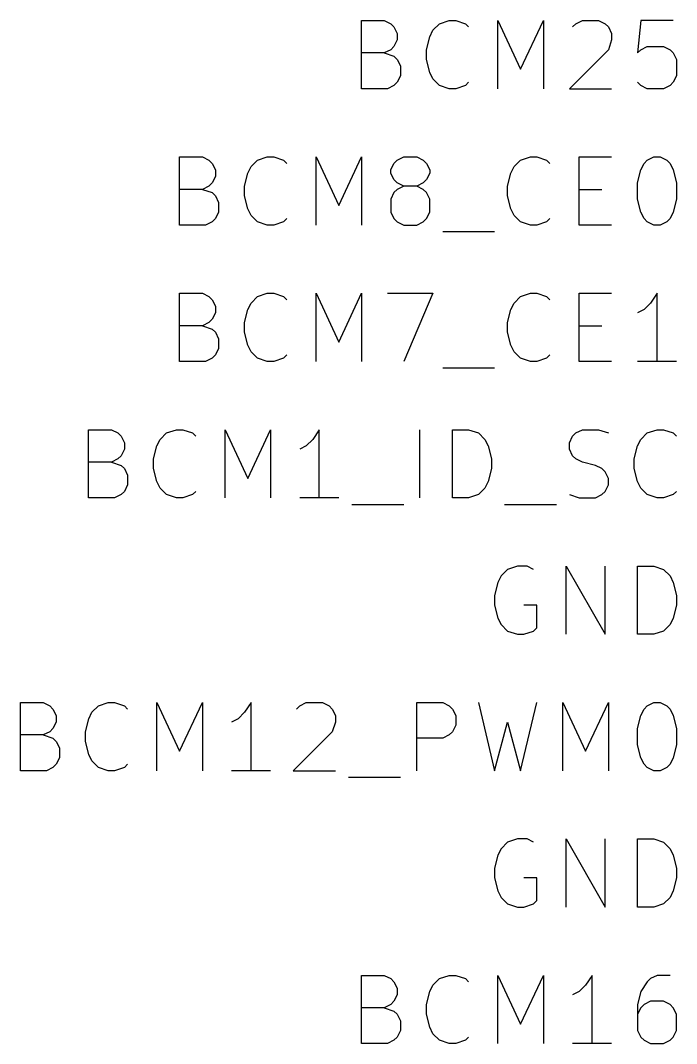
# Model space of a CAD drawing. Extents: x 0.4 to 11.3, y -7.9 to -0.4.
# Drawn here: x 2.12 to 2.6, y -2.773 to -2.023 of the extents above; entities that cross this region are included whole.
import ezdxf

# ---------------------------------------------------------------- set-up
doc = ezdxf.new("R2010")
doc.units = 0
doc.header["$MEASUREMENT"] = 0
doc.layers.add('CYAN2', color=4, linetype='CONTINUOUS')

msp = doc.modelspace()

# ---------------------------------------------------------------- linework, layer by layer
at = {"layer": 'CYAN2', "linetype": 'CONTINUOUS'}
for p, q in [((2.36952, -2.07313), (2.36952, -2.02313)), ((2.36952, -2.02313), (2.38619, -2.02313)), ((2.36952, -2.07313), (2.36952, -2.02313)), ((2.36952, -2.02313), (2.38619, -2.02313)), ((2.38619, -2.02313), (2.39095, -2.02551)), ((2.38619, -2.02313), (2.39095, -2.02551)), ((2.42667, -2.02551), (2.43381, -2.02313)), ((2.42667, -2.02551), (2.43381, -2.02313)), ((2.43381, -2.02313), (2.43857, -2.02313)), ((2.43381, -2.02313), (2.43857, -2.02313)), ((2.43857, -2.02313), (2.44572, -2.02551)), ((2.43857, -2.02313), (2.44572, -2.02551)), ((2.46952, -2.07313), (2.46952, -2.02313)), ((2.46952, -2.02313), (2.48619, -2.05885)), ((2.46952, -2.07313), (2.46952, -2.02313)), ((2.46952, -2.02313), (2.48619, -2.05885)), ((2.48619, -2.05885), (2.50286, -2.02313)), ((2.48619, -2.05885), (2.50286, -2.02313)), ((2.50286, -2.02313), (2.50286, -2.07313)), ((2.50286, -2.02313), (2.50286, -2.07313)), ((2.52667, -2.02551), (2.53143, -2.02313)), ((2.52667, -2.02551), (2.53143, -2.02313)), ((2.53143, -2.02313), (2.54333, -2.02313)), ((2.53143, -2.02313), (2.54333, -2.02313)), ((2.54333, -2.02313), (2.54809, -2.02551)), ((2.54333, -2.02313), (2.54809, -2.02551)), ((2.57428, -2.02313), (2.57191, -2.04694)), ((2.57428, -2.02313), (2.57191, -2.04694)), ((2.59809, -2.02313), (2.57428, -2.02313)), ((2.59809, -2.02313), (2.57428, -2.02313)), ((2.39095, -2.02551), (2.39333, -2.02789)), ((2.39095, -2.02551), (2.39333, -2.02789)), ((2.39333, -2.02789), (2.39572, -2.03265)), ((2.39333, -2.02789), (2.39572, -2.03265)), ((2.41952, -2.03504), (2.42191, -2.03028)), ((2.41952, -2.03504), (2.42191, -2.03028)), ((2.42191, -2.03028), (2.42667, -2.02551)), ((2.42191, -2.03028), (2.42667, -2.02551)), ((2.44572, -2.02551), (2.44809, -2.02789)), ((2.44572, -2.02551), (2.44809, -2.02789)), ((2.52429, -2.02789), (2.52667, -2.02551)), ((2.52429, -2.02789), (2.52667, -2.02551)), ((2.54809, -2.02551), (2.55048, -2.02789)), ((2.54809, -2.02551), (2.55048, -2.02789)), ((2.55048, -2.02789), (2.55286, -2.03265)), ((2.55048, -2.02789), (2.55286, -2.03265)), ((2.39572, -2.03742), (2.39333, -2.04218)), ((2.39572, -2.03742), (2.39333, -2.04218)), ((2.39572, -2.03265), (2.39572, -2.03742)), ((2.39572, -2.03265), (2.39572, -2.03742)), ((2.41715, -2.04456), (2.41952, -2.03504)), ((2.41715, -2.04456), (2.41952, -2.03504)), ((2.55286, -2.03742), (2.55048, -2.04456)), ((2.55286, -2.03742), (2.55048, -2.04456)), ((2.55286, -2.03265), (2.55286, -2.03742)), ((2.55286, -2.03265), (2.55286, -2.03742)), ((2.38619, -2.04694), (2.36952, -2.04694)), ((2.38619, -2.04694), (2.36952, -2.04694)), ((2.39095, -2.04456), (2.38619, -2.04694)), ((2.39095, -2.04456), (2.38619, -2.04694)), ((2.38619, -2.04694), (2.39333, -2.04932)), ((2.38619, -2.04694), (2.39333, -2.04932)), ((2.39333, -2.04218), (2.39095, -2.04456)), ((2.39333, -2.04218), (2.39095, -2.04456)), ((2.41715, -2.0517), (2.41715, -2.04456)), ((2.41715, -2.0517), (2.41715, -2.04456)), ((2.55048, -2.04456), (2.52191, -2.07313)), ((2.55048, -2.04456), (2.52191, -2.07313)), ((2.57191, -2.04694), (2.57428, -2.04456)), ((2.57191, -2.04694), (2.57428, -2.04456)), ((2.57428, -2.04456), (2.57905, -2.04218)), ((2.57428, -2.04456), (2.57905, -2.04218)), ((2.57905, -2.04218), (2.59095, -2.04218)), ((2.57905, -2.04218), (2.59095, -2.04218)), ((2.59095, -2.04218), (2.59571, -2.04456)), ((2.59095, -2.04218), (2.59571, -2.04456)), ((2.59571, -2.04456), (2.59809, -2.04694)), ((2.59571, -2.04456), (2.59809, -2.04694)), ((2.59809, -2.04694), (2.60048, -2.0517)), ((2.59809, -2.04694), (2.60048, -2.0517)), ((2.39333, -2.04932), (2.39572, -2.0517)), ((2.39333, -2.04932), (2.39572, -2.0517)), ((2.39572, -2.0517), (2.39809, -2.05646)), ((2.39572, -2.0517), (2.39809, -2.05646)), ((2.41952, -2.06122), (2.41715, -2.0517)), ((2.41952, -2.06122), (2.41715, -2.0517)), ((2.60048, -2.0517), (2.60048, -2.06361)), ((2.60048, -2.0517), (2.60048, -2.06361)), ((2.39809, -2.05646), (2.39809, -2.06361)), ((2.39809, -2.05646), (2.39809, -2.06361)), ((2.42191, -2.06599), (2.41952, -2.06122)), ((2.42191, -2.06599), (2.41952, -2.06122)), ((2.39572, -2.06837), (2.39333, -2.07075)), ((2.39572, -2.06837), (2.39333, -2.07075)), ((2.39809, -2.06361), (2.39572, -2.06837)), ((2.39809, -2.06361), (2.39572, -2.06837)), ((2.42667, -2.07075), (2.42191, -2.06599)), ((2.42667, -2.07075), (2.42191, -2.06599)), ((2.44809, -2.06837), (2.44572, -2.07075)), ((2.44809, -2.06837), (2.44572, -2.07075)), ((2.57428, -2.07075), (2.57191, -2.06837)), ((2.57428, -2.07075), (2.57191, -2.06837)), ((2.59809, -2.06837), (2.59571, -2.07075)), ((2.59809, -2.06837), (2.59571, -2.07075)), ((2.60048, -2.06361), (2.59809, -2.06837)), ((2.60048, -2.06361), (2.59809, -2.06837)), ((2.38857, -2.07313), (2.36952, -2.07313)), ((2.38857, -2.07313), (2.36952, -2.07313)), ((2.39333, -2.07075), (2.38857, -2.07313)), ((2.39333, -2.07075), (2.38857, -2.07313)), ((2.43381, -2.07313), (2.42667, -2.07075)), ((2.43381, -2.07313), (2.42667, -2.07075)), ((2.43857, -2.07313), (2.43381, -2.07313)), ((2.43857, -2.07313), (2.43381, -2.07313)), ((2.44572, -2.07075), (2.43857, -2.07313)), ((2.44572, -2.07075), (2.43857, -2.07313)), ((2.52191, -2.07313), (2.55286, -2.07313)), ((2.52191, -2.07313), (2.55286, -2.07313)), ((2.57905, -2.07313), (2.57428, -2.07075)), ((2.57905, -2.07313), (2.57428, -2.07075)), ((2.59095, -2.07313), (2.57905, -2.07313)), ((2.59095, -2.07313), (2.57905, -2.07313)), ((2.59571, -2.07075), (2.59095, -2.07313)), ((2.59571, -2.07075), (2.59095, -2.07313)), ((2.23619, -2.17313), (2.23619, -2.12313)), ((2.23619, -2.12313), (2.25286, -2.12313)), ((2.23619, -2.17313), (2.23619, -2.12313)), ((2.23619, -2.12313), (2.25286, -2.12313)), ((2.25286, -2.12313), (2.25762, -2.12551)), ((2.25286, -2.12313), (2.25762, -2.12551)), ((2.25762, -2.12551), (2.26, -2.12789)), ((2.25762, -2.12551), (2.26, -2.12789)), ((2.26, -2.12789), (2.26239, -2.13265)), ((2.26, -2.12789), (2.26239, -2.13265)), ((2.28857, -2.13028), (2.29334, -2.12551)), ((2.28857, -2.13028), (2.29334, -2.12551)), ((2.29334, -2.12551), (2.30048, -2.12313)), ((2.29334, -2.12551), (2.30048, -2.12313)), ((2.30048, -2.12313), (2.30524, -2.12313)), ((2.30048, -2.12313), (2.30524, -2.12313)), ((2.30524, -2.12313), (2.31239, -2.12551)), ((2.30524, -2.12313), (2.31239, -2.12551)), ((2.31239, -2.12551), (2.31476, -2.12789)), ((2.31239, -2.12551), (2.31476, -2.12789)), ((2.33619, -2.17313), (2.33619, -2.12313)), ((2.33619, -2.12313), (2.35286, -2.15885)), ((2.33619, -2.17313), (2.33619, -2.12313)), ((2.33619, -2.12313), (2.35286, -2.15885)), ((2.35286, -2.15885), (2.36953, -2.12313)), ((2.35286, -2.15885), (2.36953, -2.12313)), ((2.36953, -2.12313), (2.36953, -2.17313)), ((2.36953, -2.12313), (2.36953, -2.17313)), ((2.39096, -2.13265), (2.39333, -2.12789)), ((2.39096, -2.13265), (2.39333, -2.12789)), ((2.39333, -2.12789), (2.39572, -2.12551)), ((2.39333, -2.12789), (2.39572, -2.12551)), ((2.39572, -2.12551), (2.40048, -2.12313)), ((2.39572, -2.12551), (2.40048, -2.12313)), ((2.40048, -2.12313), (2.41, -2.12313)), ((2.40048, -2.12313), (2.41, -2.12313)), ((2.41, -2.12313), (2.41476, -2.12551)), ((2.41, -2.12313), (2.41476, -2.12551)), ((2.41476, -2.12551), (2.41715, -2.12789)), ((2.41476, -2.12551), (2.41715, -2.12789)), ((2.41715, -2.12789), (2.41953, -2.13265)), ((2.41715, -2.12789), (2.41953, -2.13265)), ((2.48143, -2.13028), (2.48619, -2.12551)), ((2.48143, -2.13028), (2.48619, -2.12551)), ((2.48619, -2.12551), (2.49333, -2.12313)), ((2.48619, -2.12551), (2.49333, -2.12313)), ((2.49333, -2.12313), (2.49809, -2.12313)), ((2.49333, -2.12313), (2.49809, -2.12313)), ((2.49809, -2.12313), (2.50524, -2.12551)), ((2.49809, -2.12313), (2.50524, -2.12551)), ((2.50524, -2.12551), (2.50762, -2.12789)), ((2.50524, -2.12551), (2.50762, -2.12789)), ((2.52905, -2.17313), (2.52905, -2.12313)), ((2.52905, -2.12313), (2.55286, -2.12313)), ((2.52905, -2.17313), (2.52905, -2.12313)), ((2.52905, -2.12313), (2.55286, -2.12313)), ((2.57428, -2.13265), (2.57667, -2.12789)), ((2.57428, -2.13265), (2.57667, -2.12789)), ((2.57667, -2.12789), (2.57905, -2.12551)), ((2.57667, -2.12789), (2.57905, -2.12551)), ((2.57905, -2.12551), (2.58381, -2.12313)), ((2.57905, -2.12551), (2.58381, -2.12313)), ((2.58381, -2.12313), (2.58857, -2.12313)), ((2.58381, -2.12313), (2.58857, -2.12313)), ((2.58857, -2.12313), (2.59333, -2.12551)), ((2.58857, -2.12313), (2.59333, -2.12551)), ((2.59333, -2.12551), (2.59571, -2.12789)), ((2.59333, -2.12551), (2.59571, -2.12789)), ((2.59571, -2.12789), (2.59809, -2.13265)), ((2.59571, -2.12789), (2.59809, -2.13265)), ((2.26239, -2.13742), (2.26, -2.14218)), ((2.26239, -2.13742), (2.26, -2.14218)), ((2.26239, -2.13265), (2.26239, -2.13742)), ((2.26239, -2.13265), (2.26239, -2.13742)), ((2.28381, -2.14456), (2.28619, -2.13504)), ((2.28381, -2.14456), (2.28619, -2.13504)), ((2.28619, -2.13504), (2.28857, -2.13028)), ((2.28619, -2.13504), (2.28857, -2.13028)), ((2.39096, -2.13504), (2.39096, -2.13265)), ((2.39096, -2.13504), (2.39096, -2.13265)), ((2.39333, -2.1398), (2.39096, -2.13504)), ((2.39333, -2.1398), (2.39096, -2.13504)), ((2.41953, -2.13504), (2.41715, -2.1398)), ((2.41953, -2.13504), (2.41715, -2.1398)), ((2.41953, -2.13265), (2.41953, -2.13504)), ((2.41953, -2.13265), (2.41953, -2.13504)), ((2.47667, -2.14456), (2.47905, -2.13504)), ((2.47667, -2.14456), (2.47905, -2.13504)), ((2.47905, -2.13504), (2.48143, -2.13028)), ((2.47905, -2.13504), (2.48143, -2.13028)), ((2.57191, -2.14218), (2.57428, -2.13265)), ((2.57191, -2.14218), (2.57428, -2.13265)), ((2.59809, -2.13265), (2.60048, -2.14218)), ((2.59809, -2.13265), (2.60048, -2.14218)), ((2.25762, -2.14456), (2.25286, -2.14694)), ((2.25762, -2.14456), (2.25286, -2.14694)), ((2.26, -2.14218), (2.25762, -2.14456)), ((2.26, -2.14218), (2.25762, -2.14456)), ((2.28381, -2.1517), (2.28381, -2.14456)), ((2.28381, -2.1517), (2.28381, -2.14456)), ((2.39572, -2.14218), (2.39333, -2.1398)), ((2.39572, -2.14218), (2.39333, -2.1398)), ((2.40048, -2.14456), (2.39572, -2.14218)), ((2.40048, -2.14456), (2.39572, -2.14218)), ((2.40048, -2.14456), (2.39572, -2.14694)), ((2.40048, -2.14456), (2.39572, -2.14694)), ((2.41, -2.14456), (2.40048, -2.14456)), ((2.41, -2.14456), (2.40048, -2.14456)), ((2.41476, -2.14218), (2.41, -2.14456)), ((2.41476, -2.14218), (2.41, -2.14456)), ((2.41476, -2.14694), (2.41, -2.14456)), ((2.41476, -2.14694), (2.41, -2.14456)), ((2.41715, -2.1398), (2.41476, -2.14218)), ((2.41715, -2.1398), (2.41476, -2.14218)), ((2.47667, -2.1517), (2.47667, -2.14456)), ((2.47667, -2.1517), (2.47667, -2.14456)), ((2.57191, -2.15408), (2.57191, -2.14218)), ((2.57191, -2.15408), (2.57191, -2.14218)), ((2.60048, -2.14218), (2.60048, -2.15408)), ((2.60048, -2.14218), (2.60048, -2.15408)), ((2.25286, -2.14694), (2.23619, -2.14694)), ((2.25286, -2.14694), (2.23619, -2.14694)), ((2.25286, -2.14694), (2.26, -2.14932)), ((2.25286, -2.14694), (2.26, -2.14932)), ((2.26, -2.14932), (2.26239, -2.1517)), ((2.26, -2.14932), (2.26239, -2.1517)), ((2.26239, -2.1517), (2.26476, -2.15646)), ((2.26239, -2.1517), (2.26476, -2.15646)), ((2.28619, -2.16122), (2.28381, -2.1517)), ((2.28619, -2.16122), (2.28381, -2.1517)), ((2.39333, -2.14932), (2.39096, -2.15408)), ((2.39333, -2.14932), (2.39096, -2.15408)), ((2.39572, -2.14694), (2.39333, -2.14932)), ((2.39572, -2.14694), (2.39333, -2.14932)), ((2.41715, -2.14932), (2.41476, -2.14694)), ((2.41715, -2.14932), (2.41476, -2.14694)), ((2.41953, -2.15408), (2.41715, -2.14932)), ((2.41953, -2.15408), (2.41715, -2.14932)), ((2.47905, -2.16122), (2.47667, -2.1517)), ((2.47905, -2.16122), (2.47667, -2.1517)), ((2.52905, -2.14694), (2.54572, -2.14694)), ((2.52905, -2.14694), (2.54572, -2.14694)), ((2.26476, -2.15646), (2.26476, -2.16361)), ((2.26476, -2.15646), (2.26476, -2.16361)), ((2.39096, -2.15408), (2.39096, -2.16361)), ((2.39096, -2.15408), (2.39096, -2.16361)), ((2.41953, -2.16361), (2.41953, -2.15408)), ((2.41953, -2.16361), (2.41953, -2.15408)), ((2.57428, -2.16361), (2.57191, -2.15408)), ((2.57428, -2.16361), (2.57191, -2.15408)), ((2.60048, -2.15408), (2.59809, -2.16361)), ((2.60048, -2.15408), (2.59809, -2.16361)), ((2.26476, -2.16361), (2.26239, -2.16837)), ((2.26476, -2.16361), (2.26239, -2.16837)), ((2.28857, -2.16599), (2.28619, -2.16122)), ((2.28857, -2.16599), (2.28619, -2.16122)), ((2.29334, -2.17075), (2.28857, -2.16599)), ((2.29334, -2.17075), (2.28857, -2.16599)), ((2.39096, -2.16361), (2.39333, -2.16837)), ((2.39096, -2.16361), (2.39333, -2.16837)), ((2.41715, -2.16837), (2.41953, -2.16361)), ((2.41715, -2.16837), (2.41953, -2.16361)), ((2.48143, -2.16599), (2.47905, -2.16122)), ((2.48143, -2.16599), (2.47905, -2.16122)), ((2.48619, -2.17075), (2.48143, -2.16599)), ((2.48619, -2.17075), (2.48143, -2.16599)), ((2.57667, -2.16837), (2.57428, -2.16361)), ((2.57667, -2.16837), (2.57428, -2.16361)), ((2.59809, -2.16361), (2.59571, -2.16837)), ((2.59809, -2.16361), (2.59571, -2.16837)), ((2.25524, -2.17313), (2.23619, -2.17313)), ((2.25524, -2.17313), (2.23619, -2.17313)), ((2.26, -2.17075), (2.25524, -2.17313)), ((2.26, -2.17075), (2.25524, -2.17313)), ((2.26239, -2.16837), (2.26, -2.17075)), ((2.26239, -2.16837), (2.26, -2.17075)), ((2.30048, -2.17313), (2.29334, -2.17075)), ((2.30048, -2.17313), (2.29334, -2.17075)), ((2.30524, -2.17313), (2.30048, -2.17313)), ((2.30524, -2.17313), (2.30048, -2.17313)), ((2.31239, -2.17075), (2.30524, -2.17313)), ((2.31239, -2.17075), (2.30524, -2.17313)), ((2.31476, -2.16837), (2.31239, -2.17075)), ((2.31476, -2.16837), (2.31239, -2.17075)), ((2.39333, -2.16837), (2.39572, -2.17075)), ((2.39333, -2.16837), (2.39572, -2.17075)), ((2.39572, -2.17075), (2.40048, -2.17313)), ((2.39572, -2.17075), (2.40048, -2.17313)), ((2.40048, -2.17313), (2.41, -2.17313)), ((2.40048, -2.17313), (2.41, -2.17313)), ((2.41, -2.17313), (2.41476, -2.17075)), ((2.41, -2.17313), (2.41476, -2.17075)), ((2.41476, -2.17075), (2.41715, -2.16837)), ((2.41476, -2.17075), (2.41715, -2.16837)), ((2.49333, -2.17313), (2.48619, -2.17075)), ((2.49333, -2.17313), (2.48619, -2.17075)), ((2.49809, -2.17313), (2.49333, -2.17313)), ((2.49809, -2.17313), (2.49333, -2.17313)), ((2.50524, -2.17075), (2.49809, -2.17313)), ((2.50524, -2.17075), (2.49809, -2.17313)), ((2.50762, -2.16837), (2.50524, -2.17075)), ((2.50762, -2.16837), (2.50524, -2.17075)), ((2.55286, -2.17313), (2.52905, -2.17313)), ((2.55286, -2.17313), (2.52905, -2.17313)), ((2.57905, -2.17075), (2.57667, -2.16837)), ((2.57905, -2.17075), (2.57667, -2.16837)), ((2.58381, -2.17313), (2.57905, -2.17075)), ((2.58381, -2.17313), (2.57905, -2.17075)), ((2.58857, -2.17313), (2.58381, -2.17313)), ((2.58857, -2.17313), (2.58381, -2.17313)), ((2.59333, -2.17075), (2.58857, -2.17313)), ((2.59333, -2.17075), (2.58857, -2.17313)), ((2.59571, -2.16837), (2.59333, -2.17075)), ((2.59571, -2.16837), (2.59333, -2.17075)), ((2.42905, -2.17789), (2.46715, -2.17789)), ((2.42905, -2.17789), (2.46715, -2.17789)), ((2.23619, -2.27313), (2.23619, -2.22313)), ((2.23619, -2.22313), (2.25286, -2.22313)), ((2.23619, -2.27313), (2.23619, -2.22313)), ((2.23619, -2.22313), (2.25286, -2.22313)), ((2.25286, -2.22313), (2.25762, -2.22551)), ((2.25286, -2.22313), (2.25762, -2.22551)), ((2.25762, -2.22551), (2.26, -2.22789)), ((2.25762, -2.22551), (2.26, -2.22789)), ((2.28857, -2.23028), (2.29334, -2.22551)), ((2.28857, -2.23028), (2.29334, -2.22551)), ((2.29334, -2.22551), (2.30048, -2.22313)), ((2.29334, -2.22551), (2.30048, -2.22313)), ((2.30048, -2.22313), (2.30524, -2.22313)), ((2.30048, -2.22313), (2.30524, -2.22313)), ((2.30524, -2.22313), (2.31239, -2.22551)), ((2.30524, -2.22313), (2.31239, -2.22551)), ((2.31239, -2.22551), (2.31476, -2.22789)), ((2.31239, -2.22551), (2.31476, -2.22789)), ((2.33619, -2.27313), (2.33619, -2.22313)), ((2.33619, -2.22313), (2.35286, -2.25885)), ((2.33619, -2.27313), (2.33619, -2.22313)), ((2.33619, -2.22313), (2.35286, -2.25885)), ((2.35286, -2.25885), (2.36953, -2.22313)), ((2.35286, -2.25885), (2.36953, -2.22313)), ((2.36953, -2.22313), (2.36953, -2.27313)), ((2.36953, -2.22313), (2.36953, -2.27313)), ((2.38857, -2.22313), (2.42191, -2.22313)), ((2.38857, -2.22313), (2.42191, -2.22313)), ((2.42191, -2.22313), (2.40048, -2.27313)), ((2.42191, -2.22313), (2.40048, -2.27313)), ((2.48143, -2.23028), (2.48619, -2.22551)), ((2.48143, -2.23028), (2.48619, -2.22551)), ((2.48619, -2.22551), (2.49333, -2.22313)), ((2.48619, -2.22551), (2.49333, -2.22313)), ((2.49333, -2.22313), (2.49809, -2.22313)), ((2.49333, -2.22313), (2.49809, -2.22313)), ((2.49809, -2.22313), (2.50524, -2.22551)), ((2.49809, -2.22313), (2.50524, -2.22551)), ((2.50524, -2.22551), (2.50762, -2.22789)), ((2.50524, -2.22551), (2.50762, -2.22789)), ((2.52905, -2.27313), (2.52905, -2.22313)), ((2.52905, -2.22313), (2.55286, -2.22313)), ((2.52905, -2.27313), (2.52905, -2.22313)), ((2.52905, -2.22313), (2.55286, -2.22313)), ((2.58619, -2.22313), (2.58143, -2.23028)), ((2.58619, -2.22313), (2.58143, -2.23028)), ((2.58619, -2.27313), (2.58619, -2.22313)), ((2.58619, -2.27313), (2.58619, -2.22313)), ((2.26, -2.22789), (2.26239, -2.23265)), ((2.26, -2.22789), (2.26239, -2.23265)), ((2.26239, -2.23265), (2.26239, -2.23742)), ((2.26239, -2.23265), (2.26239, -2.23742)), ((2.28619, -2.23504), (2.28857, -2.23028)), ((2.28619, -2.23504), (2.28857, -2.23028)), ((2.47905, -2.23504), (2.48143, -2.23028)), ((2.47905, -2.23504), (2.48143, -2.23028)), ((2.58143, -2.23028), (2.57667, -2.23504)), ((2.58143, -2.23028), (2.57667, -2.23504)), ((2.26, -2.24218), (2.25762, -2.24456)), ((2.26, -2.24218), (2.25762, -2.24456)), ((2.26239, -2.23742), (2.26, -2.24218)), ((2.26239, -2.23742), (2.26, -2.24218)), ((2.28381, -2.24456), (2.28619, -2.23504)), ((2.28381, -2.24456), (2.28619, -2.23504)), ((2.47667, -2.24456), (2.47905, -2.23504)), ((2.47667, -2.24456), (2.47905, -2.23504)), ((2.57667, -2.23504), (2.57191, -2.23742)), ((2.57667, -2.23504), (2.57191, -2.23742)), ((2.25286, -2.24694), (2.23619, -2.24694)), ((2.25286, -2.24694), (2.23619, -2.24694)), ((2.25762, -2.24456), (2.25286, -2.24694)), ((2.25762, -2.24456), (2.25286, -2.24694)), ((2.25286, -2.24694), (2.26, -2.24932)), ((2.25286, -2.24694), (2.26, -2.24932)), ((2.26, -2.24932), (2.26239, -2.2517)), ((2.26, -2.24932), (2.26239, -2.2517)), ((2.28381, -2.2517), (2.28381, -2.24456)), ((2.28381, -2.2517), (2.28381, -2.24456)), ((2.47667, -2.2517), (2.47667, -2.24456)), ((2.47667, -2.2517), (2.47667, -2.24456)), ((2.52905, -2.24694), (2.54572, -2.24694)), ((2.52905, -2.24694), (2.54572, -2.24694)), ((2.26239, -2.2517), (2.26476, -2.25646)), ((2.26239, -2.2517), (2.26476, -2.25646)), ((2.26476, -2.25646), (2.26476, -2.26361)), ((2.26476, -2.25646), (2.26476, -2.26361)), ((2.28619, -2.26122), (2.28381, -2.2517)), ((2.28619, -2.26122), (2.28381, -2.2517)), ((2.47905, -2.26122), (2.47667, -2.2517)), ((2.47905, -2.26122), (2.47667, -2.2517)), ((2.26476, -2.26361), (2.26239, -2.26837)), ((2.26476, -2.26361), (2.26239, -2.26837)), ((2.28857, -2.26599), (2.28619, -2.26122)), ((2.28857, -2.26599), (2.28619, -2.26122)), ((2.48143, -2.26599), (2.47905, -2.26122)), ((2.48143, -2.26599), (2.47905, -2.26122)), ((2.26, -2.27075), (2.25524, -2.27313)), ((2.26, -2.27075), (2.25524, -2.27313)), ((2.26239, -2.26837), (2.26, -2.27075)), ((2.26239, -2.26837), (2.26, -2.27075)), ((2.29334, -2.27075), (2.28857, -2.26599)), ((2.29334, -2.27075), (2.28857, -2.26599)), ((2.30048, -2.27313), (2.29334, -2.27075)), ((2.30048, -2.27313), (2.29334, -2.27075)), ((2.31239, -2.27075), (2.30524, -2.27313)), ((2.31239, -2.27075), (2.30524, -2.27313)), ((2.31476, -2.26837), (2.31239, -2.27075)), ((2.31476, -2.26837), (2.31239, -2.27075)), ((2.48619, -2.27075), (2.48143, -2.26599)), ((2.48619, -2.27075), (2.48143, -2.26599)), ((2.49333, -2.27313), (2.48619, -2.27075)), ((2.49333, -2.27313), (2.48619, -2.27075)), ((2.50524, -2.27075), (2.49809, -2.27313)), ((2.50524, -2.27075), (2.49809, -2.27313)), ((2.50762, -2.26837), (2.50524, -2.27075)), ((2.50762, -2.26837), (2.50524, -2.27075)), ((2.25524, -2.27313), (2.23619, -2.27313)), ((2.25524, -2.27313), (2.23619, -2.27313)), ((2.30524, -2.27313), (2.30048, -2.27313)), ((2.30524, -2.27313), (2.30048, -2.27313)), ((2.42905, -2.27789), (2.46715, -2.27789)), ((2.42905, -2.27789), (2.46715, -2.27789)), ((2.49809, -2.27313), (2.49333, -2.27313)), ((2.49809, -2.27313), (2.49333, -2.27313)), ((2.55286, -2.27313), (2.52905, -2.27313)), ((2.55286, -2.27313), (2.52905, -2.27313)), ((2.60048, -2.27313), (2.57191, -2.27313)), ((2.60048, -2.27313), (2.57191, -2.27313)), ((2.16952, -2.37313), (2.16952, -2.32313)), ((2.16952, -2.32313), (2.18619, -2.32313)), ((2.16952, -2.37313), (2.16952, -2.32313)), ((2.16952, -2.32313), (2.18619, -2.32313)), ((2.18619, -2.32313), (2.19095, -2.32551)), ((2.18619, -2.32313), (2.19095, -2.32551)), ((2.22667, -2.32551), (2.23381, -2.32313)), ((2.22667, -2.32551), (2.23381, -2.32313)), ((2.23381, -2.32313), (2.23857, -2.32313)), ((2.23381, -2.32313), (2.23857, -2.32313)), ((2.23857, -2.32313), (2.24572, -2.32551)), ((2.23857, -2.32313), (2.24572, -2.32551)), ((2.26952, -2.37313), (2.26952, -2.32313)), ((2.26952, -2.32313), (2.28619, -2.35885)), ((2.26952, -2.37313), (2.26952, -2.32313)), ((2.26952, -2.32313), (2.28619, -2.35885)), ((2.28619, -2.35885), (2.30286, -2.32313)), ((2.28619, -2.35885), (2.30286, -2.32313)), ((2.30286, -2.32313), (2.30286, -2.37313)), ((2.30286, -2.32313), (2.30286, -2.37313)), ((2.33857, -2.32313), (2.33381, -2.33028)), ((2.33857, -2.32313), (2.33381, -2.33028)), ((2.33857, -2.37313), (2.33857, -2.32313)), ((2.33857, -2.37313), (2.33857, -2.32313)), ((2.41238, -2.37313), (2.41238, -2.32313)), ((2.41238, -2.37313), (2.41238, -2.32313)), ((2.43619, -2.37313), (2.43619, -2.32313)), ((2.43619, -2.32313), (2.44809, -2.32313)), ((2.43619, -2.37313), (2.43619, -2.32313)), ((2.43619, -2.32313), (2.44809, -2.32313)), ((2.44809, -2.32313), (2.45524, -2.32551)), ((2.44809, -2.32313), (2.45524, -2.32551)), ((2.52667, -2.32551), (2.53143, -2.32313)), ((2.52667, -2.32551), (2.53143, -2.32313)), ((2.53143, -2.32313), (2.54333, -2.32313)), ((2.53143, -2.32313), (2.54333, -2.32313)), ((2.54333, -2.32313), (2.55048, -2.32551)), ((2.54333, -2.32313), (2.55048, -2.32551)), ((2.57905, -2.32551), (2.58619, -2.32313)), ((2.57905, -2.32551), (2.58619, -2.32313)), ((2.58619, -2.32313), (2.59095, -2.32313)), ((2.58619, -2.32313), (2.59095, -2.32313)), ((2.59095, -2.32313), (2.59809, -2.32551)), ((2.59095, -2.32313), (2.59809, -2.32551)), ((2.19095, -2.32551), (2.19333, -2.32789)), ((2.19095, -2.32551), (2.19333, -2.32789)), ((2.19333, -2.32789), (2.19572, -2.33265)), ((2.19333, -2.32789), (2.19572, -2.33265)), ((2.21952, -2.33504), (2.22191, -2.33028)), ((2.21952, -2.33504), (2.22191, -2.33028)), ((2.22191, -2.33028), (2.22667, -2.32551)), ((2.22191, -2.33028), (2.22667, -2.32551)), ((2.24572, -2.32551), (2.24809, -2.32789)), ((2.24572, -2.32551), (2.24809, -2.32789)), ((2.33381, -2.33028), (2.32905, -2.33504)), ((2.33381, -2.33028), (2.32905, -2.33504)), ((2.45524, -2.32551), (2.46, -2.33028)), ((2.45524, -2.32551), (2.46, -2.33028)), ((2.46, -2.33028), (2.46238, -2.33504)), ((2.46, -2.33028), (2.46238, -2.33504)), ((2.52191, -2.33265), (2.52428, -2.32789)), ((2.52191, -2.33265), (2.52428, -2.32789)), ((2.52428, -2.32789), (2.52667, -2.32551)), ((2.52428, -2.32789), (2.52667, -2.32551)), ((2.5719, -2.33504), (2.57428, -2.33028)), ((2.5719, -2.33504), (2.57428, -2.33028)), ((2.57428, -2.33028), (2.57905, -2.32551)), ((2.57428, -2.33028), (2.57905, -2.32551)), ((2.59809, -2.32551), (2.60047, -2.32789)), ((2.59809, -2.32551), (2.60047, -2.32789)), ((2.19572, -2.33742), (2.19333, -2.34218)), ((2.19572, -2.33742), (2.19333, -2.34218)), ((2.19572, -2.33265), (2.19572, -2.33742)), ((2.19572, -2.33265), (2.19572, -2.33742)), ((2.21715, -2.34456), (2.21952, -2.33504)), ((2.21715, -2.34456), (2.21952, -2.33504)), ((2.32905, -2.33504), (2.32429, -2.33742)), ((2.32905, -2.33504), (2.32429, -2.33742)), ((2.46238, -2.33504), (2.46476, -2.34456)), ((2.46238, -2.33504), (2.46476, -2.34456)), ((2.52191, -2.33742), (2.52191, -2.33265)), ((2.52191, -2.33742), (2.52191, -2.33265)), ((2.52428, -2.34218), (2.52191, -2.33742)), ((2.52428, -2.34218), (2.52191, -2.33742)), ((2.56952, -2.34456), (2.5719, -2.33504)), ((2.56952, -2.34456), (2.5719, -2.33504)), ((2.18619, -2.34694), (2.16952, -2.34694)), ((2.18619, -2.34694), (2.16952, -2.34694)), ((2.19095, -2.34456), (2.18619, -2.34694)), ((2.19095, -2.34456), (2.18619, -2.34694)), ((2.18619, -2.34694), (2.19333, -2.34932)), ((2.18619, -2.34694), (2.19333, -2.34932)), ((2.19333, -2.34218), (2.19095, -2.34456)), ((2.19333, -2.34218), (2.19095, -2.34456)), ((2.21715, -2.3517), (2.21715, -2.34456)), ((2.21715, -2.3517), (2.21715, -2.34456)), ((2.46476, -2.34456), (2.46476, -2.3517)), ((2.46476, -2.34456), (2.46476, -2.3517)), ((2.52667, -2.34456), (2.52428, -2.34218)), ((2.52667, -2.34456), (2.52428, -2.34218)), ((2.53143, -2.34694), (2.52667, -2.34456)), ((2.53143, -2.34694), (2.52667, -2.34456)), ((2.54095, -2.34932), (2.53143, -2.34694)), ((2.54095, -2.34932), (2.53143, -2.34694)), ((2.56952, -2.3517), (2.56952, -2.34456)), ((2.56952, -2.3517), (2.56952, -2.34456)), ((2.19333, -2.34932), (2.19572, -2.3517)), ((2.19333, -2.34932), (2.19572, -2.3517)), ((2.19572, -2.3517), (2.19809, -2.35646)), ((2.19572, -2.3517), (2.19809, -2.35646)), ((2.21952, -2.36122), (2.21715, -2.3517)), ((2.21952, -2.36122), (2.21715, -2.3517)), ((2.46476, -2.3517), (2.46238, -2.36122)), ((2.46476, -2.3517), (2.46238, -2.36122)), ((2.54571, -2.3517), (2.54095, -2.34932)), ((2.54571, -2.3517), (2.54095, -2.34932)), ((2.54809, -2.35408), (2.54571, -2.3517)), ((2.54809, -2.35408), (2.54571, -2.3517)), ((2.55048, -2.35885), (2.54809, -2.35408)), ((2.55048, -2.35885), (2.54809, -2.35408)), ((2.5719, -2.36122), (2.56952, -2.3517)), ((2.5719, -2.36122), (2.56952, -2.3517)), ((2.19809, -2.35646), (2.19809, -2.36361)), ((2.19809, -2.35646), (2.19809, -2.36361)), ((2.22191, -2.36599), (2.21952, -2.36122)), ((2.22191, -2.36599), (2.21952, -2.36122)), ((2.46238, -2.36122), (2.46, -2.36599)), ((2.46238, -2.36122), (2.46, -2.36599)), ((2.55048, -2.36361), (2.55048, -2.35885)), ((2.55048, -2.36361), (2.55048, -2.35885)), ((2.57428, -2.36599), (2.5719, -2.36122)), ((2.57428, -2.36599), (2.5719, -2.36122)), ((2.19572, -2.36837), (2.19333, -2.37075)), ((2.19572, -2.36837), (2.19333, -2.37075)), ((2.19809, -2.36361), (2.19572, -2.36837)), ((2.19809, -2.36361), (2.19572, -2.36837)), ((2.22667, -2.37075), (2.22191, -2.36599)), ((2.22667, -2.37075), (2.22191, -2.36599)), ((2.24809, -2.36837), (2.24572, -2.37075)), ((2.24809, -2.36837), (2.24572, -2.37075)), ((2.46, -2.36599), (2.45524, -2.37075)), ((2.46, -2.36599), (2.45524, -2.37075)), ((2.54571, -2.37075), (2.54809, -2.36837)), ((2.54571, -2.37075), (2.54809, -2.36837)), ((2.54809, -2.36837), (2.55048, -2.36361)), ((2.54809, -2.36837), (2.55048, -2.36361)), ((2.57905, -2.37075), (2.57428, -2.36599)), ((2.57905, -2.37075), (2.57428, -2.36599)), ((2.60047, -2.36837), (2.59809, -2.37075)), ((2.60047, -2.36837), (2.59809, -2.37075)), ((2.18857, -2.37313), (2.16952, -2.37313)), ((2.18857, -2.37313), (2.16952, -2.37313)), ((2.19333, -2.37075), (2.18857, -2.37313)), ((2.19333, -2.37075), (2.18857, -2.37313)), ((2.23381, -2.37313), (2.22667, -2.37075)), ((2.23381, -2.37313), (2.22667, -2.37075)), ((2.23857, -2.37313), (2.23381, -2.37313)), ((2.23857, -2.37313), (2.23381, -2.37313)), ((2.24572, -2.37075), (2.23857, -2.37313)), ((2.24572, -2.37075), (2.23857, -2.37313)), ((2.35286, -2.37313), (2.32429, -2.37313)), ((2.35286, -2.37313), (2.32429, -2.37313)), ((2.44809, -2.37313), (2.43619, -2.37313)), ((2.44809, -2.37313), (2.43619, -2.37313)), ((2.45524, -2.37075), (2.44809, -2.37313)), ((2.45524, -2.37075), (2.44809, -2.37313)), ((2.52191, -2.37075), (2.52905, -2.37313)), ((2.52191, -2.37075), (2.52905, -2.37313)), ((2.52905, -2.37313), (2.54095, -2.37313)), ((2.52905, -2.37313), (2.54095, -2.37313)), ((2.54095, -2.37313), (2.54571, -2.37075)), ((2.54095, -2.37313), (2.54571, -2.37075)), ((2.58619, -2.37313), (2.57905, -2.37075)), ((2.58619, -2.37313), (2.57905, -2.37075)), ((2.59095, -2.37313), (2.58619, -2.37313)), ((2.59095, -2.37313), (2.58619, -2.37313)), ((2.59809, -2.37075), (2.59095, -2.37313)), ((2.59809, -2.37075), (2.59095, -2.37313)), ((2.36238, -2.37789), (2.40048, -2.37789)), ((2.36238, -2.37789), (2.40048, -2.37789)), ((2.47429, -2.37789), (2.51238, -2.37789)), ((2.47429, -2.37789), (2.51238, -2.37789)), ((2.47667, -2.42551), (2.4719, -2.43028)), ((2.47667, -2.42551), (2.4719, -2.43028)), ((2.48381, -2.42313), (2.47667, -2.42551)), ((2.48381, -2.42313), (2.47667, -2.42551)), ((2.49095, -2.42313), (2.48381, -2.42313)), ((2.49095, -2.42313), (2.48381, -2.42313)), ((2.49571, -2.42551), (2.49095, -2.42313)), ((2.49571, -2.42551), (2.49095, -2.42313)), ((2.51952, -2.47313), (2.51952, -2.42313)), ((2.51952, -2.42313), (2.54809, -2.47313)), ((2.51952, -2.47313), (2.51952, -2.42313)), ((2.51952, -2.42313), (2.54809, -2.47313)), ((2.54809, -2.47313), (2.54809, -2.42313)), ((2.54809, -2.47313), (2.54809, -2.42313)), ((2.5719, -2.47313), (2.5719, -2.42313)), ((2.5719, -2.42313), (2.58381, -2.42313)), ((2.5719, -2.47313), (2.5719, -2.42313)), ((2.5719, -2.42313), (2.58381, -2.42313)), ((2.58381, -2.42313), (2.59095, -2.42551)), ((2.58381, -2.42313), (2.59095, -2.42551)), ((2.59095, -2.42551), (2.59571, -2.43028)), ((2.59095, -2.42551), (2.59571, -2.43028)), ((2.46952, -2.43504), (2.46714, -2.44456)), ((2.46952, -2.43504), (2.46714, -2.44456)), ((2.4719, -2.43028), (2.46952, -2.43504)), ((2.4719, -2.43028), (2.46952, -2.43504)), ((2.59571, -2.43028), (2.59809, -2.43504)), ((2.59571, -2.43028), (2.59809, -2.43504)), ((2.59809, -2.43504), (2.60047, -2.44456)), ((2.59809, -2.43504), (2.60047, -2.44456)), ((2.46714, -2.44456), (2.46714, -2.4517)), ((2.46714, -2.44456), (2.46714, -2.4517)), ((2.60047, -2.44456), (2.60047, -2.4517)), ((2.60047, -2.44456), (2.60047, -2.4517)), ((2.46714, -2.4517), (2.46952, -2.46122)), ((2.46714, -2.4517), (2.46952, -2.46122)), ((2.49809, -2.4517), (2.48857, -2.4517)), ((2.49809, -2.4517), (2.48857, -2.4517)), ((2.49809, -2.46837), (2.49809, -2.4517)), ((2.49809, -2.46837), (2.49809, -2.4517)), ((2.60047, -2.4517), (2.59809, -2.46122)), ((2.60047, -2.4517), (2.59809, -2.46122)), ((2.46952, -2.46122), (2.4719, -2.46599)), ((2.46952, -2.46122), (2.4719, -2.46599)), ((2.4719, -2.46599), (2.47667, -2.47075)), ((2.4719, -2.46599), (2.47667, -2.47075)), ((2.59571, -2.46599), (2.59095, -2.47075)), ((2.59571, -2.46599), (2.59095, -2.47075)), ((2.59809, -2.46122), (2.59571, -2.46599)), ((2.59809, -2.46122), (2.59571, -2.46599)), ((2.47667, -2.47075), (2.48381, -2.47313)), ((2.47667, -2.47075), (2.48381, -2.47313)), ((2.48381, -2.47313), (2.48857, -2.47313)), ((2.48381, -2.47313), (2.48857, -2.47313)), ((2.48857, -2.47313), (2.49571, -2.47075)), ((2.48857, -2.47313), (2.49571, -2.47075)), ((2.49571, -2.47075), (2.49809, -2.46837)), ((2.49571, -2.47075), (2.49809, -2.46837)), ((2.58381, -2.47313), (2.5719, -2.47313)), ((2.58381, -2.47313), (2.5719, -2.47313)), ((2.59095, -2.47075), (2.58381, -2.47313)), ((2.59095, -2.47075), (2.58381, -2.47313)), ((2.11953, -2.57313), (2.11953, -2.52313)), ((2.11953, -2.52313), (2.1362, -2.52313)), ((2.11953, -2.57313), (2.11953, -2.52313)), ((2.11953, -2.52313), (2.1362, -2.52313)), ((2.1362, -2.52313), (2.14096, -2.52551)), ((2.1362, -2.52313), (2.14096, -2.52551)), ((2.14096, -2.52551), (2.14334, -2.52789)), ((2.14096, -2.52551), (2.14334, -2.52789)), ((2.17191, -2.53028), (2.17667, -2.52551)), ((2.17191, -2.53028), (2.17667, -2.52551)), ((2.17667, -2.52551), (2.18381, -2.52313)), ((2.17667, -2.52551), (2.18381, -2.52313)), ((2.18381, -2.52313), (2.18857, -2.52313)), ((2.18381, -2.52313), (2.18857, -2.52313)), ((2.18857, -2.52313), (2.19572, -2.52551)), ((2.18857, -2.52313), (2.19572, -2.52551)), ((2.19572, -2.52551), (2.1981, -2.52789)), ((2.19572, -2.52551), (2.1981, -2.52789)), ((2.21953, -2.57313), (2.21953, -2.52313)), ((2.21953, -2.52313), (2.2362, -2.55885)), ((2.21953, -2.57313), (2.21953, -2.52313)), ((2.21953, -2.52313), (2.2362, -2.55885)), ((2.2362, -2.55885), (2.25286, -2.52313)), ((2.2362, -2.55885), (2.25286, -2.52313)), ((2.25286, -2.52313), (2.25286, -2.57313)), ((2.25286, -2.52313), (2.25286, -2.57313)), ((2.28857, -2.52313), (2.28381, -2.53028)), ((2.28857, -2.52313), (2.28381, -2.53028)), ((2.28857, -2.57313), (2.28857, -2.52313)), ((2.28857, -2.57313), (2.28857, -2.52313)), ((2.32191, -2.52789), (2.32429, -2.52551)), ((2.32191, -2.52789), (2.32429, -2.52551)), ((2.32429, -2.52551), (2.32905, -2.52313)), ((2.32429, -2.52551), (2.32905, -2.52313)), ((2.32905, -2.52313), (2.34096, -2.52313)), ((2.32905, -2.52313), (2.34096, -2.52313)), ((2.34096, -2.52313), (2.34572, -2.52551)), ((2.34096, -2.52313), (2.34572, -2.52551)), ((2.34572, -2.52551), (2.3481, -2.52789)), ((2.34572, -2.52551), (2.3481, -2.52789)), ((2.41, -2.57313), (2.41, -2.52313)), ((2.41, -2.52313), (2.42905, -2.52313)), ((2.41, -2.57313), (2.41, -2.52313)), ((2.41, -2.52313), (2.42905, -2.52313)), ((2.42905, -2.52313), (2.43381, -2.52551)), ((2.42905, -2.52313), (2.43381, -2.52551)), ((2.43381, -2.52551), (2.43619, -2.52789)), ((2.43381, -2.52551), (2.43619, -2.52789)), ((2.45524, -2.52313), (2.46715, -2.57313)), ((2.45524, -2.52313), (2.46715, -2.57313)), ((2.48619, -2.57313), (2.4981, -2.52313)), ((2.48619, -2.57313), (2.4981, -2.52313)), ((2.51714, -2.57313), (2.51714, -2.52313)), ((2.51714, -2.52313), (2.53381, -2.55885)), ((2.51714, -2.57313), (2.51714, -2.52313)), ((2.51714, -2.52313), (2.53381, -2.55885)), ((2.53381, -2.55885), (2.55048, -2.52313)), ((2.53381, -2.55885), (2.55048, -2.52313)), ((2.55048, -2.52313), (2.55048, -2.57313)), ((2.55048, -2.52313), (2.55048, -2.57313)), ((2.57667, -2.52789), (2.57905, -2.52551)), ((2.57667, -2.52789), (2.57905, -2.52551)), ((2.57905, -2.52551), (2.58381, -2.52313)), ((2.57905, -2.52551), (2.58381, -2.52313)), ((2.58381, -2.52313), (2.58857, -2.52313)), ((2.58381, -2.52313), (2.58857, -2.52313)), ((2.58857, -2.52313), (2.59333, -2.52551)), ((2.58857, -2.52313), (2.59333, -2.52551)), ((2.59333, -2.52551), (2.59571, -2.52789)), ((2.59333, -2.52551), (2.59571, -2.52789)), ((2.14334, -2.52789), (2.14572, -2.53265)), ((2.14334, -2.52789), (2.14572, -2.53265)), ((2.14572, -2.53265), (2.14572, -2.53742)), ((2.14572, -2.53265), (2.14572, -2.53742)), ((2.16953, -2.53504), (2.17191, -2.53028)), ((2.16953, -2.53504), (2.17191, -2.53028)), ((2.28381, -2.53028), (2.27905, -2.53504)), ((2.28381, -2.53028), (2.27905, -2.53504)), ((2.3481, -2.52789), (2.35048, -2.53265)), ((2.3481, -2.52789), (2.35048, -2.53265)), ((2.35048, -2.53265), (2.35048, -2.53742)), ((2.35048, -2.53265), (2.35048, -2.53742)), ((2.43619, -2.52789), (2.43857, -2.53265)), ((2.43619, -2.52789), (2.43857, -2.53265)), ((2.43857, -2.53265), (2.43857, -2.5398)), ((2.43857, -2.53265), (2.43857, -2.5398)), ((2.57191, -2.54218), (2.57428, -2.53265)), ((2.57191, -2.54218), (2.57428, -2.53265)), ((2.57428, -2.53265), (2.57667, -2.52789)), ((2.57428, -2.53265), (2.57667, -2.52789)), ((2.59571, -2.52789), (2.59809, -2.53265)), ((2.59571, -2.52789), (2.59809, -2.53265)), ((2.59809, -2.53265), (2.60048, -2.54218)), ((2.59809, -2.53265), (2.60048, -2.54218)), ((2.14334, -2.54218), (2.14096, -2.54456)), ((2.14334, -2.54218), (2.14096, -2.54456)), ((2.14572, -2.53742), (2.14334, -2.54218)), ((2.14572, -2.53742), (2.14334, -2.54218)), ((2.16715, -2.54456), (2.16953, -2.53504)), ((2.16715, -2.54456), (2.16953, -2.53504)), ((2.27905, -2.53504), (2.27429, -2.53742)), ((2.27905, -2.53504), (2.27429, -2.53742)), ((2.35048, -2.53742), (2.3481, -2.54456)), ((2.35048, -2.53742), (2.3481, -2.54456)), ((2.43857, -2.5398), (2.43619, -2.54456)), ((2.43857, -2.5398), (2.43619, -2.54456)), ((2.46715, -2.57313), (2.47667, -2.53742)), ((2.46715, -2.57313), (2.47667, -2.53742)), ((2.47667, -2.53742), (2.48619, -2.57313)), ((2.47667, -2.53742), (2.48619, -2.57313)), ((2.57191, -2.55408), (2.57191, -2.54218)), ((2.57191, -2.55408), (2.57191, -2.54218)), ((2.60048, -2.54218), (2.60048, -2.55408)), ((2.60048, -2.54218), (2.60048, -2.55408)), ((2.1362, -2.54694), (2.11953, -2.54694)), ((2.1362, -2.54694), (2.11953, -2.54694)), ((2.14096, -2.54456), (2.1362, -2.54694)), ((2.14096, -2.54456), (2.1362, -2.54694)), ((2.1362, -2.54694), (2.14334, -2.54932)), ((2.1362, -2.54694), (2.14334, -2.54932)), ((2.14334, -2.54932), (2.14572, -2.5517)), ((2.14334, -2.54932), (2.14572, -2.5517)), ((2.16715, -2.5517), (2.16715, -2.54456)), ((2.16715, -2.5517), (2.16715, -2.54456)), ((2.3481, -2.54456), (2.31953, -2.57313)), ((2.3481, -2.54456), (2.31953, -2.57313)), ((2.42905, -2.54932), (2.41, -2.54932)), ((2.42905, -2.54932), (2.41, -2.54932)), ((2.43381, -2.54694), (2.42905, -2.54932)), ((2.43381, -2.54694), (2.42905, -2.54932)), ((2.43619, -2.54456), (2.43381, -2.54694)), ((2.43619, -2.54456), (2.43381, -2.54694)), ((2.14572, -2.5517), (2.1481, -2.55646)), ((2.14572, -2.5517), (2.1481, -2.55646)), ((2.1481, -2.55646), (2.1481, -2.56361)), ((2.1481, -2.55646), (2.1481, -2.56361)), ((2.16953, -2.56122), (2.16715, -2.5517)), ((2.16953, -2.56122), (2.16715, -2.5517)), ((2.57428, -2.56361), (2.57191, -2.55408)), ((2.57428, -2.56361), (2.57191, -2.55408)), ((2.60048, -2.55408), (2.59809, -2.56361)), ((2.60048, -2.55408), (2.59809, -2.56361)), ((2.1481, -2.56361), (2.14572, -2.56837)), ((2.1481, -2.56361), (2.14572, -2.56837)), ((2.17191, -2.56599), (2.16953, -2.56122)), ((2.17191, -2.56599), (2.16953, -2.56122)), ((2.57667, -2.56837), (2.57428, -2.56361)), ((2.57667, -2.56837), (2.57428, -2.56361)), ((2.59809, -2.56361), (2.59571, -2.56837)), ((2.59809, -2.56361), (2.59571, -2.56837)), ((2.14334, -2.57075), (2.13857, -2.57313)), ((2.14334, -2.57075), (2.13857, -2.57313)), ((2.14572, -2.56837), (2.14334, -2.57075)), ((2.14572, -2.56837), (2.14334, -2.57075)), ((2.17667, -2.57075), (2.17191, -2.56599)), ((2.17667, -2.57075), (2.17191, -2.56599)), ((2.18381, -2.57313), (2.17667, -2.57075)), ((2.18381, -2.57313), (2.17667, -2.57075)), ((2.19572, -2.57075), (2.18857, -2.57313)), ((2.19572, -2.57075), (2.18857, -2.57313)), ((2.1981, -2.56837), (2.19572, -2.57075)), ((2.1981, -2.56837), (2.19572, -2.57075)), ((2.57905, -2.57075), (2.57667, -2.56837)), ((2.57905, -2.57075), (2.57667, -2.56837)), ((2.58381, -2.57313), (2.57905, -2.57075)), ((2.58381, -2.57313), (2.57905, -2.57075)), ((2.59333, -2.57075), (2.58857, -2.57313)), ((2.59333, -2.57075), (2.58857, -2.57313)), ((2.59571, -2.56837), (2.59333, -2.57075)), ((2.59571, -2.56837), (2.59333, -2.57075)), ((2.13857, -2.57313), (2.11953, -2.57313)), ((2.13857, -2.57313), (2.11953, -2.57313)), ((2.18857, -2.57313), (2.18381, -2.57313)), ((2.18857, -2.57313), (2.18381, -2.57313)), ((2.30286, -2.57313), (2.27429, -2.57313)), ((2.30286, -2.57313), (2.27429, -2.57313)), ((2.31953, -2.57313), (2.35048, -2.57313)), ((2.31953, -2.57313), (2.35048, -2.57313)), ((2.36, -2.57789), (2.3981, -2.57789)), ((2.36, -2.57789), (2.3981, -2.57789)), ((2.58857, -2.57313), (2.58381, -2.57313)), ((2.58857, -2.57313), (2.58381, -2.57313)), ((2.48381, -2.62313), (2.47667, -2.62551)), ((2.48381, -2.62313), (2.47667, -2.62551)), ((2.49095, -2.62313), (2.48381, -2.62313)), ((2.49095, -2.62313), (2.48381, -2.62313)), ((2.49571, -2.62551), (2.49095, -2.62313)), ((2.49571, -2.62551), (2.49095, -2.62313)), ((2.51952, -2.67313), (2.51952, -2.62313)), ((2.51952, -2.62313), (2.54809, -2.67313)), ((2.51952, -2.67313), (2.51952, -2.62313)), ((2.51952, -2.62313), (2.54809, -2.67313)), ((2.54809, -2.67313), (2.54809, -2.62313)), ((2.54809, -2.67313), (2.54809, -2.62313)), ((2.5719, -2.67313), (2.5719, -2.62313)), ((2.5719, -2.62313), (2.58381, -2.62313)), ((2.5719, -2.67313), (2.5719, -2.62313)), ((2.5719, -2.62313), (2.58381, -2.62313)), ((2.58381, -2.62313), (2.59095, -2.62551)), ((2.58381, -2.62313), (2.59095, -2.62551)), ((2.4719, -2.63028), (2.46952, -2.63504)), ((2.4719, -2.63028), (2.46952, -2.63504)), ((2.47667, -2.62551), (2.4719, -2.63028)), ((2.47667, -2.62551), (2.4719, -2.63028)), ((2.59095, -2.62551), (2.59571, -2.63028)), ((2.59095, -2.62551), (2.59571, -2.63028)), ((2.59571, -2.63028), (2.59809, -2.63504)), ((2.59571, -2.63028), (2.59809, -2.63504)), ((2.46952, -2.63504), (2.46714, -2.64456)), ((2.46952, -2.63504), (2.46714, -2.64456)), ((2.59809, -2.63504), (2.60047, -2.64456)), ((2.59809, -2.63504), (2.60047, -2.64456)), ((2.46714, -2.64456), (2.46714, -2.6517)), ((2.46714, -2.64456), (2.46714, -2.6517)), ((2.60047, -2.64456), (2.60047, -2.6517)), ((2.60047, -2.64456), (2.60047, -2.6517)), ((2.46714, -2.6517), (2.46952, -2.66122)), ((2.46714, -2.6517), (2.46952, -2.66122)), ((2.49809, -2.6517), (2.48857, -2.6517)), ((2.49809, -2.6517), (2.48857, -2.6517)), ((2.49809, -2.66837), (2.49809, -2.6517)), ((2.49809, -2.66837), (2.49809, -2.6517)), ((2.60047, -2.6517), (2.59809, -2.66122)), ((2.60047, -2.6517), (2.59809, -2.66122)), ((2.46952, -2.66122), (2.4719, -2.66599)), ((2.46952, -2.66122), (2.4719, -2.66599)), ((2.59809, -2.66122), (2.59571, -2.66599)), ((2.59809, -2.66122), (2.59571, -2.66599)), ((2.4719, -2.66599), (2.47667, -2.67075)), ((2.4719, -2.66599), (2.47667, -2.67075)), ((2.49571, -2.67075), (2.49809, -2.66837)), ((2.49571, -2.67075), (2.49809, -2.66837)), ((2.59571, -2.66599), (2.59095, -2.67075)), ((2.59571, -2.66599), (2.59095, -2.67075)), ((2.47667, -2.67075), (2.48381, -2.67313)), ((2.47667, -2.67075), (2.48381, -2.67313)), ((2.48381, -2.67313), (2.48857, -2.67313)), ((2.48381, -2.67313), (2.48857, -2.67313)), ((2.48857, -2.67313), (2.49571, -2.67075)), ((2.48857, -2.67313), (2.49571, -2.67075)), ((2.58381, -2.67313), (2.5719, -2.67313)), ((2.58381, -2.67313), (2.5719, -2.67313)), ((2.59095, -2.67075), (2.58381, -2.67313)), ((2.59095, -2.67075), (2.58381, -2.67313)), ((2.36952, -2.77313), (2.36952, -2.72313)), ((2.36952, -2.72313), (2.38619, -2.72313)), ((2.36952, -2.77313), (2.36952, -2.72313)), ((2.36952, -2.72313), (2.38619, -2.72313)), ((2.38619, -2.72313), (2.39095, -2.72551)), ((2.38619, -2.72313), (2.39095, -2.72551)), ((2.39095, -2.72551), (2.39333, -2.72789)), ((2.39095, -2.72551), (2.39333, -2.72789)), ((2.39333, -2.72789), (2.39572, -2.73265)), ((2.39333, -2.72789), (2.39572, -2.73265)), ((2.42191, -2.73028), (2.42667, -2.72551)), ((2.42191, -2.73028), (2.42667, -2.72551)), ((2.42667, -2.72551), (2.43381, -2.72313)), ((2.42667, -2.72551), (2.43381, -2.72313)), ((2.43381, -2.72313), (2.43857, -2.72313)), ((2.43381, -2.72313), (2.43857, -2.72313)), ((2.43857, -2.72313), (2.44572, -2.72551)), ((2.43857, -2.72313), (2.44572, -2.72551)), ((2.44572, -2.72551), (2.44809, -2.72789)), ((2.44572, -2.72551), (2.44809, -2.72789)), ((2.46952, -2.77313), (2.46952, -2.72313)), ((2.46952, -2.72313), (2.48619, -2.75885)), ((2.46952, -2.77313), (2.46952, -2.72313)), ((2.46952, -2.72313), (2.48619, -2.75885)), ((2.48619, -2.75885), (2.50286, -2.72313)), ((2.48619, -2.75885), (2.50286, -2.72313)), ((2.50286, -2.72313), (2.50286, -2.77313)), ((2.50286, -2.72313), (2.50286, -2.77313)), ((2.53857, -2.72313), (2.53381, -2.73028)), ((2.53857, -2.72313), (2.53381, -2.73028)), ((2.53857, -2.77313), (2.53857, -2.72313)), ((2.53857, -2.77313), (2.53857, -2.72313)), ((2.57905, -2.72789), (2.57428, -2.73504)), ((2.57905, -2.72789), (2.57428, -2.73504)), ((2.58143, -2.72551), (2.57905, -2.72789)), ((2.58143, -2.72551), (2.57905, -2.72789)), ((2.58619, -2.72313), (2.58143, -2.72551)), ((2.58619, -2.72313), (2.58143, -2.72551)), ((2.59571, -2.72313), (2.58619, -2.72313)), ((2.59571, -2.72313), (2.58619, -2.72313)), ((2.39572, -2.73742), (2.39333, -2.74218)), ((2.39572, -2.73742), (2.39333, -2.74218)), ((2.39572, -2.73265), (2.39572, -2.73742)), ((2.39572, -2.73265), (2.39572, -2.73742)), ((2.41715, -2.74456), (2.41952, -2.73504)), ((2.41715, -2.74456), (2.41952, -2.73504)), ((2.41952, -2.73504), (2.42191, -2.73028)), ((2.41952, -2.73504), (2.42191, -2.73028)), ((2.52905, -2.73504), (2.52429, -2.73742)), ((2.52905, -2.73504), (2.52429, -2.73742)), ((2.53381, -2.73028), (2.52905, -2.73504)), ((2.53381, -2.73028), (2.52905, -2.73504)), ((2.57428, -2.73504), (2.57191, -2.74456)), ((2.57428, -2.73504), (2.57191, -2.74456)), ((2.39095, -2.74456), (2.38619, -2.74694)), ((2.39095, -2.74456), (2.38619, -2.74694)), ((2.39333, -2.74218), (2.39095, -2.74456)), ((2.39333, -2.74218), (2.39095, -2.74456)), ((2.41715, -2.7517), (2.41715, -2.74456)), ((2.41715, -2.7517), (2.41715, -2.74456)), ((2.57191, -2.74456), (2.57191, -2.76361)), ((2.57191, -2.74456), (2.57191, -2.76361)), ((2.57667, -2.74456), (2.57428, -2.74694)), ((2.57667, -2.74456), (2.57428, -2.74694)), ((2.58143, -2.74218), (2.57667, -2.74456)), ((2.58143, -2.74218), (2.57667, -2.74456)), ((2.59095, -2.74218), (2.58143, -2.74218)), ((2.59095, -2.74218), (2.58143, -2.74218)), ((2.59571, -2.74456), (2.59095, -2.74218)), ((2.59571, -2.74456), (2.59095, -2.74218)), ((2.59809, -2.74694), (2.59571, -2.74456)), ((2.59809, -2.74694), (2.59571, -2.74456)), ((2.38619, -2.74694), (2.36952, -2.74694)), ((2.38619, -2.74694), (2.36952, -2.74694)), ((2.38619, -2.74694), (2.39333, -2.74932)), ((2.38619, -2.74694), (2.39333, -2.74932)), ((2.39333, -2.74932), (2.39572, -2.7517)), ((2.39333, -2.74932), (2.39572, -2.7517)), ((2.39572, -2.7517), (2.39809, -2.75646)), ((2.39572, -2.7517), (2.39809, -2.75646)), ((2.41952, -2.76122), (2.41715, -2.7517)), ((2.41952, -2.76122), (2.41715, -2.7517)), ((2.57428, -2.74694), (2.57191, -2.7517)), ((2.57428, -2.74694), (2.57191, -2.7517)), ((2.60048, -2.7517), (2.59809, -2.74694)), ((2.60048, -2.7517), (2.59809, -2.74694)), ((2.60048, -2.76361), (2.60048, -2.7517)), ((2.60048, -2.76361), (2.60048, -2.7517)), ((2.39809, -2.75646), (2.39809, -2.76361)), ((2.39809, -2.75646), (2.39809, -2.76361)), ((2.39809, -2.76361), (2.39572, -2.76837)), ((2.39809, -2.76361), (2.39572, -2.76837)), ((2.42191, -2.76599), (2.41952, -2.76122)), ((2.42191, -2.76599), (2.41952, -2.76122)), ((2.42667, -2.77075), (2.42191, -2.76599)), ((2.42667, -2.77075), (2.42191, -2.76599)), ((2.57191, -2.76361), (2.57428, -2.76837)), ((2.57191, -2.76361), (2.57428, -2.76837)), ((2.59809, -2.76837), (2.60048, -2.76361)), ((2.59809, -2.76837), (2.60048, -2.76361)), ((2.38857, -2.77313), (2.36952, -2.77313)), ((2.38857, -2.77313), (2.36952, -2.77313)), ((2.39333, -2.77075), (2.38857, -2.77313)), ((2.39333, -2.77075), (2.38857, -2.77313)), ((2.39572, -2.76837), (2.39333, -2.77075)), ((2.39572, -2.76837), (2.39333, -2.77075)), ((2.43381, -2.77313), (2.42667, -2.77075)), ((2.43381, -2.77313), (2.42667, -2.77075)), ((2.43857, -2.77313), (2.43381, -2.77313)), ((2.43857, -2.77313), (2.43381, -2.77313)), ((2.44572, -2.77075), (2.43857, -2.77313)), ((2.44572, -2.77075), (2.43857, -2.77313)), ((2.44809, -2.76837), (2.44572, -2.77075)), ((2.44809, -2.76837), (2.44572, -2.77075)), ((2.55286, -2.77313), (2.52429, -2.77313)), ((2.55286, -2.77313), (2.52429, -2.77313)), ((2.57428, -2.76837), (2.57667, -2.77075)), ((2.57428, -2.76837), (2.57667, -2.77075)), ((2.57667, -2.77075), (2.58143, -2.77313)), ((2.57667, -2.77075), (2.58143, -2.77313)), ((2.58143, -2.77313), (2.59095, -2.77313)), ((2.58143, -2.77313), (2.59095, -2.77313)), ((2.59095, -2.77313), (2.59571, -2.77075)), ((2.59095, -2.77313), (2.59571, -2.77075)), ((2.59571, -2.77075), (2.59809, -2.76837)), ((2.59571, -2.77075), (2.59809, -2.76837))]:
    msp.add_line(p, q, dxfattribs=at)

doc.saveas('drawing.dxf')
